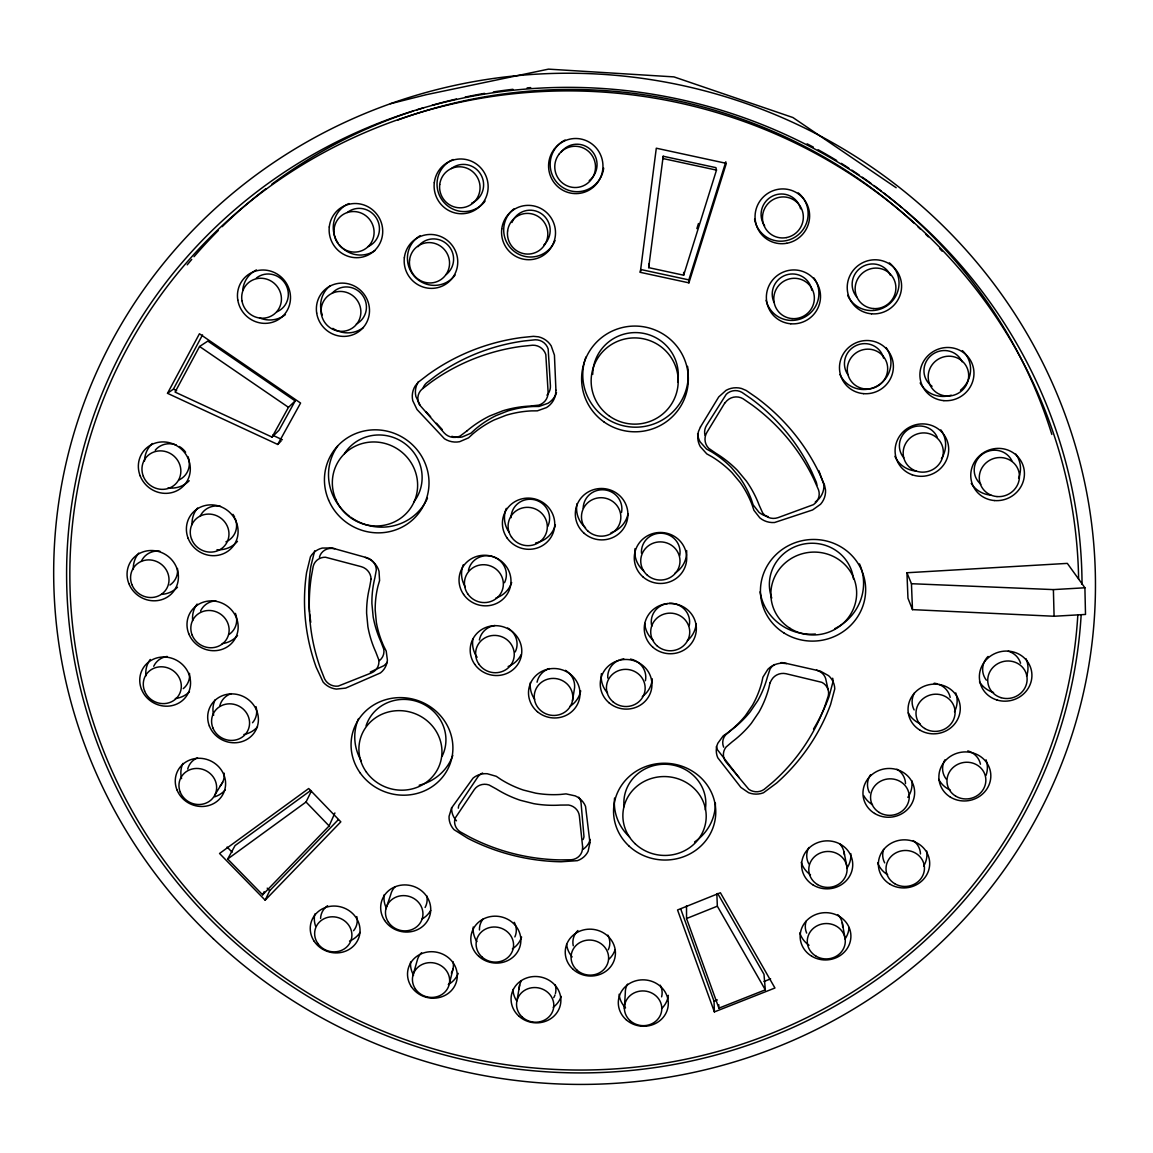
<?xml version="1.0" encoding="UTF-8"?>
<svg xmlns="http://www.w3.org/2000/svg" width="1153" height="1153" viewBox="0 0 1153 1153"><rect width="100%" height="100%" fill="white"/><g stroke="black" fill="none" stroke-linecap="round" stroke-linejoin="round"><path stroke-width="1.5" d="M624.364 1008.486L625.315 992.733A18.434 17.108 5.4 0 1 627.549 984.143M640.304 272.339L656.302 148.204L726.332 163.366L688.918 282.845L640.304 272.339L640.809 269.514L688.845 279.891L688.918 282.845M648.678 267.64L663.191 156.246L715.898 167.646L716.489 170.111L683.657 275.207L648.678 267.64L649.283 263.518M663.191 156.246L662.831 158.509L716.489 170.111M572.479 700.721A19.313 18.491 11 0 0 547.214 679.333A19.313 18.491 11 0 0 540.916 710.738A19.313 18.491 11 0 0 572.479 700.721L574.309 689.58A18.996 18.203 11 0 0 565.402 670.34M517.005 1000.573L519.672 984.979M449.223 984.403L452.985 969.053M412.846 975.726L417.199 960.507A18.39 17.079 13.6 0 1 421.566 952.767M696.873 228.611L698.459 223.523M688.845 279.891L725.828 161.78M590.091 839.413L589.183 842.266A19.068 17.987 8.8 0 1 582.957 849.372M385.895 908.895L390.708 894.67A18.52 17.295 15.5 0 1 395.075 886.816M314.668 550.803L310.82 566.44A203.058 196.096 16.1 0 0 309.566 612.157M310.748 790.454L235.068 845.567L227.674 859.014L262.639 894.829L329.124 825.937L334.903 812.951M265.161 900.176L340.827 821.844L308.701 788.522L219.546 853.479L265.161 900.176L269.701 890.707L338.348 819.624M262.639 894.829L264.152 891.716M227.674 859.014L306.035 802.012L311.425 790.972M167.502 393.317L199.44 333.765L300.587 403.06L277.729 444.453L167.502 393.317L173.397 389.152L202.524 334.918M199.57 346.491L175.069 392.092L272.065 437.102L279.04 430.199L295.182 400.913L207.828 341.072L199.57 346.491L288.466 407.326L295.182 400.913M272.065 437.102L288.466 407.326M215.049 794.662L222.688 782.181M277.729 444.453L281.202 440.907M815.257 502.059L818.99 498.817A19.961 19.428 -14.5 0 0 823.891 484.649L818.846 470.583M370.286 672.055L383.819 665.742A19.615 18.722 23.2 0 0 387.249 662.226M717.67 893.46L763.992 974.299L765.318 989.836L718.895 1008.154L686.554 918.537L717.339 906.186L716.849 893.69M714.384 1011.902L677.546 909.976L720.394 892.753L774.946 988.006L714.384 1011.902L714.038 1001.251L717.368 999.939M763.963 981.52L770.622 978.883M390.42 103.727L426.279 94.69L548.497 69.137L673.957 76.891L792.918 117.534L896.169 187.737M906.935 572.753L1067.332 563.385L1084.901 587.785L1085.506 614.448L1054.087 616.25L912.484 609.634L907.959 598.191L906.935 572.753L911.446 583.706L912.484 609.634M911.446 583.706L1053.395 589.601L1084.901 587.785M334.774 548.669L331.459 548.381A12.697 12.164 29.1 0 0 319.424 557.23M786.605 663.595L781.849 663.162A19.976 19.111 -4.5 0 0 767.898 669.273L762.926 677.186L761.715 682.605A103.453 99.533 3.5 0 1 752.534 705.175L745.53 715.509A103.496 99.605 3.3 0 1 727.846 732.645L723.205 735.873L717.786 743.325A19.788 18.837 -0.4 0 0 717.757 757.737L740.903 787.441L748.585 792.688A19.543 18.534 -1.2 0 0 763.517 792.745L776.69 783.017A205.248 197.884 5.3 0 0 830.578 704.541L834.772 688.874A19.774 18.88 -6.2 0 0 828.632 675.701L820.345 671.104L784.285 662.946A12.87 12.323 -4.6 0 0 780.941 662.644M365.256 557.389L369.652 559.263A20.019 19.212 27 0 1 379.02 571.268L379.582 580.593L378.011 585.94A103.539 99.749 18.2 0 0 375.201 610.168L376.382 622.591A103.583 99.821 18.3 0 0 383.69 646.055L386.212 651.099L387.394 660.222A19.832 18.909 23.1 0 1 380.447 672.92L345.655 688.11L336.316 689.09A19.587 18.621 24 0 1 323.114 682.072L316.196 667.241A205.378 198.201 16.1 0 1 306.583 572.537L310.46 556.755A19.817 18.996 29 0 1 322.263 548.064L331.833 547.949L366.726 557.692A12.899 12.38 27.1 0 1 376.31 569.986L374.855 577.927A109.204 105.269 18.2 0 0 371.9 603.509L373.168 616.869A109.247 105.355 18.4 0 0 380.879 641.616L383.776 649.197A12.784 12.193 23.1 0 1 379.452 660.597M816.54 670.124L819.567 671.435A12.654 12.107 -6.3 0 1 825.663 678.584L828.085 689.609M173.397 389.152L176.654 390.665M272.598 435.2L282.355 439.725M227.112 847.066L232.128 852.197M267.208 888.141L269.701 890.707M306.035 802.012L329.124 825.937M425.918 411.592L430.617 416.766M436.483 423.209L442.334 429.665M739.174 777.684L717.368 749.637A19.572 18.635 -0.5 0 1 716.359 746.539M420.067 405.15L415.873 396.445A19.99 19.529 36.3 0 1 418.438 381.643M717.339 906.186L765.318 989.836M680.645 908.737L714.038 1001.251M843.996 851.851L846.677 865.572M842.252 922.688L844.89 937.475M718.766 1004.652L718.895 1008.154M1053.395 589.601L1054.087 616.25M686.511 905.696L686.554 918.537M683.657 272.367L683.657 275.207M285.425 314.625A26.793 25.813 49.6 0 1 259.612 317.94M242.721 290.138A26.793 25.813 49.6 0 1 256.427 269.917M332.107 293.266A19.875 19.298 48.2 0 1 362.085 294.664A19.875 19.298 48.2 0 1 356.32 324.007M256.398 278.017A19.947 19.226 49.6 0 1 285.396 283.869A19.947 19.226 49.6 0 1 276.864 311.814M363.354 327.524A26.692 25.914 48.2 0 1 332.857 328.374M322.249 314.956A26.692 25.914 48.2 0 1 330.334 285.584M1081.154 615.025A508.314 492.158 11.2 0 1 304.032 994.03A508.314 492.158 11.2 0 1 327.971 146.345A508.314 492.158 11.2 0 1 1082.033 584.34M1077.824 614.967A505.014 488.958 11.2 0 1 307.433 992.719A505.014 488.958 11.2 0 1 326.14 151.274A505.014 488.958 11.2 0 1 1078.617 579.123M187.218 264.83A496.943 481.781 11.2 0 1 191.744 259.411M194.035 256.701A496.943 481.781 11.2 0 1 218.349 230.456M222.198 226.651A496.943 481.781 11.2 0 1 265.896 188.688M271.647 184.336A496.943 481.781 11.2 0 1 413.523 110.962M416.882 109.881A496.943 481.781 11.2 0 1 423.655 107.777M432.173 105.269A496.943 481.781 11.2 0 1 456.415 99.028M465.163 97.097A496.943 481.781 11.2 0 1 484.563 93.364M493.426 91.923A496.943 481.781 11.2 0 1 512.941 89.3M527.137 87.887A496.943 481.781 11.2 0 1 530.683 87.599M807.1 143.822A496.943 481.781 11.2 0 1 813.398 147.166M818.097 149.731A496.943 481.781 11.2 0 1 836.689 160.512M841.272 163.337A496.943 481.781 11.2 0 1 848.853 168.165M851.851 170.125A496.943 481.781 11.2 0 1 859.302 175.126M862.257 177.173A496.943 481.781 11.2 0 1 871.019 183.399M873.916 185.518A496.943 481.781 11.2 0 1 881.051 190.894M883.875 193.07A496.943 481.781 11.2 0 1 901.761 207.641M904.442 209.947A496.943 481.781 11.2 0 1 1051.839 434.45M397.958 119.984A493.715 478.654 11.2 0 1 914.041 223.12M917.975 226.795A493.715 478.654 11.2 0 1 920.584 229.274M925.744 234.29A493.715 478.654 11.2 0 1 928.309 236.826M939.594 248.5A493.715 478.654 11.2 0 1 942.059 251.152M686.64 550.5A25.928 25.222 2.7 0 1 675.081 573.041M643.648 570.894A25.928 25.222 2.7 0 1 635.044 548.626M641.472 553.181A19.313 18.794 2.7 0 1 662.053 533.262A19.313 18.794 2.7 0 1 679.679 555.789M347.327 212.469A20.12 19.543 56.3 0 1 376.57 218.378A20.12 19.543 56.3 0 1 367.692 246.756M374.941 250.59A27.009 26.245 56.3 0 1 339.141 244.566M338.103 243.139A27.009 26.245 56.3 0 1 348.984 203.533M235.327 518.749A19.342 18.405 35.2 0 1 225.945 541.838M200.132 516.342A19.342 18.405 35.2 0 1 220.482 506.311M232.949 514.339A19.342 18.405 35.2 0 1 234.664 517.221M177.476 587.252A25.842 24.415 34.6 0 1 161.564 594.371M133.33 569.481A25.842 24.415 34.6 0 1 138.778 553.08M237.46 541.333A25.971 24.717 35.2 0 1 216.98 549.722M192.032 524.601A25.971 24.717 35.2 0 1 197.61 508.026M177.476 568.472A19.255 18.174 34.6 0 1 169.923 585.032M141.329 561.324A19.255 18.174 34.6 0 1 159.835 551.148M932.056 386.269A20.077 19.428 -31.5 0 1 931.437 355.182A20.077 19.428 -31.5 0 1 962.092 361.783M962.409 350.627A26.966 26.087 -31.5 0 1 960.492 390.218M951.254 395.191A26.966 26.087 -31.5 0 1 920.152 382.94M903.75 457.77A19.846 19.183 -24.5 0 1 908.881 429.046A19.846 19.183 -24.5 0 1 937.187 437.088M940.848 429.882A26.649 25.77 -24.5 0 1 941.439 458.678M916.246 471.087A26.649 25.77 -24.5 0 1 894.901 456.357M980.843 484.217A19.889 19.082 -25.4 0 1 982.399 454.196A19.889 19.082 -25.4 0 1 1012.103 461.258M889.367 262.87A27.139 26.49 -39.4 0 1 888.415 304.738A27.139 26.49 -39.4 0 1 847.642 295.355M813.903 277.902A26.923 26.49 -37.9 0 1 803.252 317.853A26.923 26.49 -37.9 0 1 766.125 300.356M764.641 225.887A20.293 19.947 -52.2 0 1 772.827 195.952A20.293 19.947 -52.2 0 1 800.614 208.823M774.023 302.36A20.048 19.731 -37.9 0 1 786.332 274.918A20.048 19.731 -37.9 0 1 811.813 290.268M1015.822 454.08A26.721 25.625 -25.4 0 1 1018.589 478.207M990.874 495.127A26.721 25.625 -25.4 0 1 971.23 483.381M856.621 296.797A20.206 19.731 -39.4 0 1 861.695 267.136A20.206 19.731 -39.4 0 1 890.447 275.336M886.066 347.557A26.822 26.159 -29.9 0 1 877.505 385.779A26.822 26.159 -29.9 0 1 839.989 374.509M798.236 192.882A27.24 26.793 -52.2 0 1 794.734 237.302A27.24 26.793 -52.2 0 1 754.595 219.128M847.859 374.595A19.976 19.486 -29.9 0 1 856.189 345.511A19.976 19.486 -29.9 0 1 883.558 358.107M651.805 626.209A19.183 18.52 2.5 0 1 667.558 603.552M669.23 603.379A19.183 18.52 2.5 0 1 689.235 625.632M696.138 623.687A25.755 24.876 2.5 0 1 687.332 640.679M653.434 640.477A25.755 24.876 2.5 0 1 644.743 623.384M652.267 678.8A25.568 24.559 6.1 0 1 642.307 696.599M607.588 693.054A25.568 24.559 6.1 0 1 601.405 673.64M607.761 678.094A19.039 18.289 6.1 0 1 619.046 660.193M620.588 659.631A19.039 18.289 6.1 0 1 623.816 658.882M630.432 659.069A19.039 18.289 6.1 0 1 645.421 680.717M580.708 690.849A25.51 24.444 11 0 1 569.986 706.313M534.675 699.323A25.51 24.444 11 0 1 530.409 682.504M537.053 682.201A18.996 18.203 11 0 1 549.419 668.553M235.428 613.396A19.111 18.088 30.7 0 1 228.957 634.51M200.579 610.975A19.111 18.088 30.7 0 1 215.798 600.843M237.532 635.548A25.669 24.285 30.7 0 1 222.183 643.605M192.681 620.674A25.669 24.285 30.7 0 1 197.091 604.057M188.025 456.689A19.515 18.549 39.6 0 1 178.715 480.066M155.223 450.189A19.515 18.549 39.6 0 1 176.308 445.058M179.364 446.528A19.515 18.549 39.6 0 1 185.619 452.235M189.193 480.743A26.202 24.905 39.6 0 1 168.064 487.878M144.529 460.998A26.202 24.905 39.6 0 1 152.34 443.53M187.708 769.051A18.765 17.54 25.7 0 1 197.509 757.809M224.158 773.173A18.765 17.54 25.7 0 1 220.165 786M225.123 790.05A25.193 23.536 25.7 0 1 214.732 796.795M181.569 778.606A25.193 23.536 25.7 0 1 182.923 763.416M628.039 513.791A26 25.409 9.5 0 1 610.96 532.787M585.522 527.743A26 25.409 9.5 0 1 577.033 503.688M583.187 508.257A19.37 18.924 9.5 0 1 604.576 489.881A19.37 18.924 9.5 0 1 621.525 512.494M189.496 673.366A18.996 17.843 30 0 1 183.269 688.629M153.724 666.29A18.996 17.843 30 0 1 167.171 656.446M189.452 691.742A25.51 23.954 30 0 1 175.328 698.531M145.941 675.845A25.51 23.954 30 0 1 150.236 659.444M257.508 726.851A25.38 23.896 26.6 0 1 243.888 734.49M213.651 715.307A25.38 23.896 26.6 0 1 215.063 699.885M219.877 705.593A18.909 17.799 26.6 0 1 231.292 693.63M255.98 706.616A18.909 17.799 26.6 0 1 252.536 722.744M455.118 275.063A26.836 26.288 54.4 0 1 414.273 276.23A26.836 26.288 54.4 0 1 420.24 235.63M418.02 246.656A19.99 19.587 54.4 0 1 447.595 244.753A19.99 19.587 54.4 0 1 446.125 274.558M451.385 168.569A20.221 19.817 66 0 1 480.815 174.507A20.221 19.817 66 0 1 471.563 203.202M485.096 201.083A27.153 26.62 66 0 1 442.752 200.953A27.153 26.62 66 0 1 453.143 159.518M555.011 240.573A26.908 26.591 65 0 1 514.252 251.426A26.908 26.591 65 0 1 513.935 208.852M511.932 222.529A20.048 19.803 65 0 1 541.607 213.838A20.048 19.803 65 0 1 543.812 244.998M561.107 152.153A20.278 20.005 83.3 0 1 591.158 150.164A20.278 20.005 83.3 0 1 589.226 180.617M603.682 168.122A27.24 26.865 83.3 0 1 561.41 186.57A27.24 26.865 83.3 0 1 565.071 140.032M521.098 654.745A25.597 24.602 15.8 0 1 508.142 666.506M477.097 657.253A25.597 24.602 15.8 0 1 472.975 638.733M479.374 640.001A19.053 18.318 15.8 0 1 494.911 625.488M507.709 628.025A19.053 18.318 15.8 0 1 515.218 651.935M468.406 570.663A19.197 18.563 18.9 0 1 493.109 556.74A19.197 18.563 18.9 0 1 504.51 582.712M511.673 582.553A25.784 24.934 18.9 0 1 495.848 598.076M465.221 586.776A25.784 24.934 18.9 0 1 463.333 564.696M511.053 517.683A19.327 18.823 17.4 0 1 534.704 499.811A19.327 18.823 17.4 0 1 547.704 526.561M555.4 524.802A25.942 25.28 17.4 0 1 535.641 542.977M509.006 532.138A25.942 25.28 17.4 0 1 506.297 508.358M344.459 453.662A42.301 40.946 31.8 0 1 403.795 442.824A42.301 40.946 31.8 0 1 413.696 502.103M427.475 498.197A52.159 50.487 31.8 0 1 350.743 517.207M349.373 516.198A52.159 50.487 31.8 0 1 337.656 446.052M592.714 374.422A42.791 42.402 4.6 0 1 639.396 332.77A42.791 42.402 4.6 0 1 677.676 382.234M660.251 985.181A18.434 17.108 5.4 0 1 661.62 996.841M668.322 995.356A24.761 22.974 5.4 0 1 661.591 1008.644M625.546 1007.866A24.761 22.974 5.4 0 1 619.103 994.275M607.876 935.141A18.506 17.266 7.5 0 1 608.294 949.769M573.257 945.806A18.506 17.266 7.5 0 1 577.884 930.514M615.053 949.841A24.847 23.19 7.5 0 1 609.361 958.835M572.133 956.918A24.847 23.19 7.5 0 1 566.642 944.379M1026.055 658.767A26.087 24.689 -15.8 0 1 1026.559 676.234M993.583 692.506A26.087 24.689 -15.8 0 1 979.473 681.812M986.363 680.169A19.428 18.39 -15.8 0 1 988.02 656.446M1008.255 651.2A19.428 18.39 -15.8 0 1 1020.592 663.249M914.127 709.917A19.27 18.275 -11.7 0 1 914.415 693.011M934.161 683.21A19.27 18.275 -11.7 0 1 937.432 683.888M939.003 684.435A19.27 18.275 -11.7 0 1 950.187 697.378M955.765 692.91A25.885 24.544 -11.7 0 1 954.511 711.718M920.022 723.68A25.885 24.544 -11.7 0 1 908.247 712.828M426.711 895.751A18.52 17.295 15.5 0 1 425.097 907.483M458.217 973.377A24.703 22.93 13.6 0 1 448.301 984.576M413.567 975.164A24.703 22.93 13.6 0 1 410.583 962.006M430.703 910.409A24.876 23.219 15.5 0 1 422.07 919.013M386.356 908.146A24.876 23.219 15.5 0 1 384.237 894.685M452.999 961.631A18.39 17.079 13.6 0 1 451.342 973.204M356.796 916.577A18.462 17.151 17.8 0 1 353.567 930.716M320.577 918.465A18.462 17.151 17.8 0 1 327.582 905.71M554.997 994.938A18.39 17.064 9.5 0 1 553.743 997.648M519.225 989.404A18.39 17.064 9.5 0 1 521.343 980.828M555.126 984.662A18.39 17.064 9.5 0 1 555.429 993.511M561.136 996.408A24.689 22.901 9.5 0 1 553.181 1007.29M516.674 1000.89A24.689 22.901 9.5 0 1 512.941 989.461M360.096 932.431A24.789 23.031 17.8 0 1 349.532 941.064M315.533 926.018A24.789 23.031 17.8 0 1 314.812 914.012M514.296 922.314A18.491 17.252 11.5 0 1 514.858 936.942M479.446 929.981A18.491 17.252 11.5 0 1 483.294 918.811M521.603 937.014A24.818 23.161 11.5 0 1 512.364 948.948M476.953 941.612A24.818 23.161 11.5 0 1 473.22 927.012M687.548 366.351A52.75 52.274 4.6 0 1 630.734 426.97A52.75 52.274 4.6 0 1 585.926 357.026M859.518 563.903A52.058 50.228 -9.6 0 1 834.844 628.63M815.373 634.035A52.058 50.228 -9.6 0 1 760.101 591.806M771.775 598.076A42.229 40.744 -9.6 0 1 802.041 544.403A42.229 40.744 -9.6 0 1 853.465 578.892M624.076 806.725A41.004 38.842 4 0 1 666.203 764.266A41.004 38.842 4 0 1 705.261 809.867M715.393 803.079A50.545 47.878 4 0 1 694.582 841.949M629.624 837.064A50.545 47.878 4 0 1 614.563 798.035M768.287 516.616A20.12 19.601 -10.9 0 1 758.948 512.278L753.125 504.827L751.338 499.436A103.482 100.859 3.2 0 0 739.621 477.385L731.391 467.527A103.467 100.801 2.9 0 0 711.574 451.832L706.501 449.007L700.13 441.873A20.206 19.86 -9.5 0 1 697.623 433.643M705.002 435.344A13.159 12.942 -9.5 0 1 706.472 425.543L726.275 394.268A12.986 12.784 -15 0 1 741.984 392.38L751.165 398.722A197.667 192.292 5.7 0 1 811.842 471.981L816.209 481.983A12.928 12.582 -14.5 0 1 816.872 485.211M723.666 747.173A12.755 12.15 -0.5 0 1 725.367 735.138L731.564 729.863A109.146 105.125 3.3 0 0 750.199 711.79L757.737 700.678A109.103 105.038 3.4 0 0 767.451 676.854L769.988 669.201A12.87 12.323 -4.6 0 1 774.557 664.532M832.682 678.223A19.543 18.693 -6.3 0 1 833.071 681.466L828.921 696.974A202.942 195.794 5.3 0 1 813.528 729.042M458.332 808.181A12.352 11.66 14.1 0 1 458.923 805.183L477.774 777.021A12.611 11.934 13.6 0 1 482.631 773.014M456.473 820.806A19.082 18.016 14.1 0 1 451.645 807.648M583.058 839.571A12.352 11.645 8.8 0 0 583.98 836.674L581.069 803.05A12.597 11.934 9.2 0 0 578.763 797.227M452.783 755.46A50.617 48.008 18.8 0 1 419.188 785.236M361.379 761.052A50.617 48.008 18.8 0 1 358.569 718.578M366.063 725.799A41.061 38.943 18.8 0 1 419.822 702.494A41.061 38.943 18.8 0 1 442.075 756.31M310.762 622.274A203.058 196.096 16.1 0 1 309.725 613.857M546.969 395.176A13.159 12.971 27.4 0 0 550.428 385.866L548.165 348.955A12.986 12.827 33.4 0 0 535.266 339.789L524.125 340.957A197.725 192.493 14.4 0 0 435.2 376.282L426.495 382.983A12.942 12.654 36.3 0 0 422.935 388.489M556.51 392.524A20.206 19.918 27.4 0 1 548.093 403.233L539.027 406.461L533.205 406.505A103.496 100.974 16.9 0 0 508.156 410.828L496.165 415.556A103.525 101.017 16.6 0 0 475.151 429.334L470.972 433.197L462.223 436.973A20.134 19.687 32 0 1 451.89 436.324M806.653 933.08A18.693 17.425 -2.3 0 1 806.163 921.175M837.842 914.66A18.693 17.425 -2.3 0 1 842.627 927.214M986.031 759.798A25.726 24.213 -11 0 1 986.017 775.407M950.389 790.136A25.726 24.213 -11 0 1 938.715 779.399M946.31 779.183A19.169 18.03 -11 0 1 944.912 759.841M967.828 750.877A19.169 18.03 -11 0 1 980.468 764.208M911.807 780.696A25.582 24.127 -7.4 0 1 907.843 797.357M872.518 804.765A25.582 24.127 -7.4 0 1 863.712 795.599M849.04 927.488A25.107 23.406 -2.3 0 1 845.019 939.032M809.017 945.258A25.107 23.406 -2.3 0 1 799.836 932.936M869.521 792.745A19.053 17.972 -7.4 0 1 870.558 774.787M896.933 769.21A19.053 17.972 -7.4 0 1 905.523 783.608M884.697 862.905A18.924 17.713 -6.5 0 1 883.63 849.401M913.32 840.623A18.924 17.713 -6.5 0 1 920.469 853.955M926.738 851.087A25.395 23.781 -6.5 0 1 923.625 866.162M887.651 874.752A25.395 23.781 -6.5 0 1 877.635 862.862M808.801 863.856A18.837 17.699 -3.3 0 1 808.902 847.513M839.557 843.708A18.837 17.699 -3.3 0 1 844.4 854.921M850.784 853.609A25.294 23.752 -3.3 0 1 846.778 868.44M810.501 874.81A25.294 23.752 -3.3 0 1 801.249 862.329M371.079 579.181L369.609 587.252A111.063 106.955 18.1 0 0 366.611 613.237L367.908 626.814A111.106 107.027 18.3 0 0 375.763 651.964L378.717 659.66A12.986 12.38 23 0 1 371.497 672.891L338.261 686.093A12.755 12.121 24 0 1 324.569 678.814L320.606 668.798A199.57 192.537 16 0 1 311.31 576.774L313.227 566.209A12.914 12.366 28.9 0 1 325.449 557.23L361.321 566.685A13.115 12.582 26.9 0 1 371.079 579.181M555.933 390.262L555.487 395.061A20.437 20.134 27 0 1 546.508 407.571L537.341 410.843L531.461 410.886A104.692 102.069 16.8 0 0 506.124 415.253L493.988 420.023A104.721 102.127 16.5 0 0 472.744 433.96L468.507 437.881L459.672 441.685A20.379 19.918 31.7 0 1 444.438 438.731L417.011 409.502L412.76 400.696A20.221 19.745 36 0 1 415.354 385.736L418.568 381.96L428.109 374.624A206.949 201.357 14.4 0 1 521.228 337.598L533.435 336.33L538.494 336.82A20.293 20.048 32.9 0 1 551.177 345.842L554.434 355.124L555.933 390.262M582.64 846.979L582.337 850.078A12.553 11.833 8.8 0 1 571.239 859.778L560.401 859.907A198.475 190.576 10.9 0 1 469.718 837.092L460.249 831.861A12.553 11.847 14.1 0 1 455.19 818.082L474.344 789.502A12.813 12.121 13.6 0 1 489.045 784.977L496.323 788.969A110.184 105.442 10.9 0 0 520.349 800.283L533.781 803.67A110.184 105.442 11.2 0 0 560.344 805.082L568.66 805.025A12.813 12.107 9.2 0 1 579.368 815.949L582.64 846.979M589.947 842.641L588.131 851.303A19.27 18.174 8.8 0 1 577.422 860.657L561.064 861.767A204.254 196.183 10.9 0 1 467.787 838.303L453.951 829.598A19.284 18.189 14.1 0 1 449.065 816.31L451.659 807.835L473.105 778.088A19.558 18.52 13.6 0 1 487.229 773.721L496.28 776.315L500.95 779.471A102.732 98.351 10.9 0 0 523.361 790.05L535.655 793.149A102.732 98.351 11.2 0 0 560.444 794.46L566.065 793.884L575.261 795.901A19.558 18.491 9.2 0 1 585.537 806.394L589.947 842.641M769.959 682.951L768.878 687.837A110.962 106.71 3.5 0 1 759.005 712.035L751.338 723.32A111.005 106.797 3.4 0 1 732.371 741.667L726.087 747.029A12.971 12.337 -0.4 0 0 726.03 762.032L748.773 789.257A12.726 12.063 -1.1 0 0 764.237 789.315L772.524 782.411A199.455 192.234 5.4 0 0 824.856 706.14L828.258 695.98A12.87 12.294 -6.2 0 0 821.887 682.345L786 673.712A13.087 12.524 -4.4 0 0 771.472 680.068L769.959 682.951M700.447 426.999L698.516 431.409A20.437 20.077 -9.1 0 0 700.318 446.658L706.775 453.878L711.905 456.732A104.649 101.911 3 0 1 731.953 472.615L740.269 482.574A104.678 101.968 3.3 0 1 752.116 504.87L753.932 510.318L759.827 517.856A20.35 19.817 -10.7 0 0 774.557 522.511L812.62 509.943L820.561 504.25A20.192 19.644 -14.2 0 0 825.519 489.924L824.525 485.096L819.74 474.142A206.891 201.141 5.8 0 0 756.253 397.41L746.178 390.463L741.509 388.489A20.293 19.961 -14.5 0 0 726.073 390.334L718.737 396.92L700.447 426.999M724.675 403.19L706.875 432.433A13.389 13.159 -9 0 0 708.749 448.33L715.826 453.23A112.259 109.276 3.1 0 1 737.343 470.28L746.438 481.176A112.273 109.333 3.3 0 1 759.135 505.115L762.609 512.826A13.332 12.986 -10.6 0 0 777.972 517.668L813.398 504.668A13.144 12.784 -14.1 0 0 818.515 489.823L814.061 479.662A201.054 195.405 5.8 0 0 752.361 405.164L743.022 398.722A13.216 13 -14.3 0 0 727.024 400.624L724.675 403.19M466.907 430.934L460.119 436.05A13.346 13.043 31.6 0 1 444.222 432.966L419.332 404.602A13.173 12.856 35.8 0 1 422.027 389.109L430.891 382.306A201.112 195.621 14.4 0 1 521.343 346.39L532.672 345.208A13.216 13.043 32.6 0 1 545.801 354.533L548.107 392.078A13.389 13.187 26.9 0 1 538.754 405.135L530.149 406.058A112.302 109.449 16.8 0 0 502.967 410.756L489.694 415.974A112.317 109.506 16.5 0 0 466.907 430.934M213.406 938.816A521.502 504.956 11.2 0 0 1080.217 706.285A521.502 504.956 11.2 0 0 430.112 91.375A521.502 504.956 11.2 0 0 213.406 938.816M241.957 300.746A20.307 19.543 49.2 0 0 274.169 314.149A20.307 19.543 49.2 0 0 268.577 279.819A20.307 19.543 49.2 0 0 241.957 300.746M237.792 300.011A27.096 26.101 49.3 0 0 280.784 317.94A27.096 26.101 49.3 0 0 273.347 272.094A27.096 26.101 49.3 0 0 237.792 300.011M321.327 313.875A20.221 19.63 47.8 0 0 353.481 327.279A20.221 19.63 47.8 0 0 348.163 292.992A20.221 19.63 47.8 0 0 321.327 313.875M316.686 313.068A27.009 26.216 47.9 0 0 359.606 330.997A27.009 26.216 47.9 0 0 352.53 285.195A27.009 26.216 47.9 0 0 316.686 313.068M647.352 575.232A19.644 19.097 2.8 0 0 679.607 564.811A19.644 19.097 2.8 0 0 654.126 542.847A19.644 19.097 2.8 0 0 647.352 575.232M334.067 229.087A20.466 19.889 55.8 0 0 362.143 250.576A20.466 19.889 55.8 0 0 365.861 215.755A20.466 19.889 55.8 0 0 334.067 229.087M329.282 226.968A27.326 26.548 55.9 0 0 366.74 255.678A27.326 26.548 55.9 0 0 371.742 209.183A27.326 26.548 55.9 0 0 329.282 226.968M191.557 539.114A19.673 18.707 35 0 0 224.691 545.729A19.673 18.707 35 0 0 212.599 514.454A19.673 18.707 35 0 0 191.557 539.114M188.126 538.292A26.274 24.977 35 0 0 232.373 547.156A26.274 24.977 35 0 0 216.26 505.389A26.274 24.977 35 0 0 188.126 538.292M128.833 583.562A26.144 24.66 34.5 0 0 172.82 592.383A26.144 24.66 34.5 0 0 156.563 551.033A26.144 24.66 34.5 0 0 128.833 583.562M131.903 584.643A19.572 18.462 34.4 0 0 164.836 591.215A19.572 18.462 34.4 0 0 152.643 560.272A19.572 18.462 34.4 0 0 131.903 584.643M946.137 395.998A20.437 19.76 -31 0 0 967.007 367.634A20.437 19.76 -31 0 0 932.157 364.737A20.437 19.76 -31 0 0 946.137 395.998M943.86 400.639A27.283 26.389 -31.2 0 0 971.734 362.777A27.283 26.389 -31.2 0 0 925.196 358.9A27.283 26.389 -31.2 0 0 943.86 400.639M915.914 470.986A20.192 19.515 -24.1 0 0 943.082 449.094A20.192 19.515 -24.1 0 0 910.697 437.52A20.192 19.515 -24.1 0 0 915.914 470.986M912.109 474.748A26.951 26.058 -24.2 0 0 948.386 445.519A26.951 26.058 -24.2 0 0 905.148 430.055A26.951 26.058 -24.2 0 0 912.109 474.748M996.999 496.568A20.25 19.399 -25.1 0 0 1017.84 468.795A20.25 19.399 -25.1 0 0 983.278 465.884A20.25 19.399 -25.1 0 0 996.999 496.568M792.082 318.603A20.408 20.077 -37.1 0 0 812.548 289.85A20.408 20.077 -37.1 0 0 777.583 286.982A20.408 20.077 -37.1 0 0 792.082 318.603M871.509 313.803A27.456 26.793 -39.1 0 0 899.268 275.279A27.456 26.793 -39.1 0 0 852.442 271.416A27.456 26.793 -39.1 0 0 871.509 313.803M790.785 323.777A27.24 26.793 -37.4 0 0 818.111 285.396A27.24 26.793 -37.4 0 0 771.443 281.534A27.24 26.793 -37.4 0 0 790.785 323.777M786.274 237.619A20.653 20.307 -51.6 0 0 798.683 204.139A20.653 20.307 -51.6 0 0 763.762 210.567A20.653 20.307 -51.6 0 0 786.274 237.619M994.405 500.546A27.023 25.914 -25.2 0 0 1022.25 463.448A27.023 25.914 -25.2 0 0 976.101 459.557A27.023 25.914 -25.2 0 0 994.405 500.546M873.354 308.557A20.567 20.062 -38.9 0 0 894.137 279.689A20.567 20.062 -38.9 0 0 859.043 276.821A20.567 20.062 -38.9 0 0 873.354 308.557M865.341 388.965A20.322 19.817 -29.4 0 0 885.936 360.601A20.322 19.817 -29.4 0 0 851.13 357.718A20.322 19.817 -29.4 0 0 865.341 388.965M786.807 243.269A27.571 27.11 -51.8 0 0 803.41 198.575A27.571 27.11 -51.8 0 0 756.786 207.122A27.571 27.11 -51.8 0 0 786.807 243.269M863.583 393.649A27.139 26.461 -29.6 0 0 891.082 355.801A27.139 26.461 -29.6 0 0 844.63 351.924A27.139 26.461 -29.6 0 0 863.583 393.649M643.115 577.019A26.231 25.496 2.8 0 0 686.194 563.14A26.231 25.496 2.8 0 0 652.18 533.767A26.231 25.496 2.8 0 0 643.115 577.019M657.282 646.011A19.515 18.823 2.6 0 0 689.335 635.793A19.515 18.823 2.6 0 0 664.042 614.088A19.515 18.823 2.6 0 0 657.282 646.011M653.016 647.352A26.043 25.135 2.6 0 0 695.821 633.718A26.043 25.135 2.6 0 0 662.067 604.72A26.043 25.135 2.6 0 0 653.016 647.352M613.021 701.802A19.37 18.578 6.2 0 0 644.786 691.742A19.37 18.578 6.2 0 0 619.579 670.282A19.37 18.578 6.2 0 0 613.021 701.802M609.043 702.797A25.87 24.818 6.2 0 0 651.459 689.379A25.87 24.818 6.2 0 0 617.835 660.698A25.87 24.818 6.2 0 0 609.043 702.797M537.384 711.675A25.798 24.703 11 0 0 579.541 698.314A25.798 24.703 11 0 0 545.83 669.734A25.798 24.703 11 0 0 537.384 711.675M192.104 634.972A19.442 18.376 30.6 0 0 224.907 641.529A19.442 18.376 30.6 0 0 212.93 610.859A19.442 18.376 30.6 0 0 192.104 634.972M188.703 633.617A25.957 24.544 30.6 0 0 232.502 642.38A25.957 24.544 30.6 0 0 216.548 601.405A25.957 24.544 30.6 0 0 188.703 633.617M143.303 476.232A19.86 18.837 39.3 0 0 176.625 482.876A19.86 18.837 39.3 0 0 164.317 451.255A19.86 18.837 39.3 0 0 143.303 476.232M140.133 475.771A26.505 25.164 39.4 0 0 184.624 484.692A26.505 25.164 39.4 0 0 168.223 442.435A26.505 25.164 39.4 0 0 140.133 475.771M180.228 792.097A19.082 17.799 25.6 0 0 212.483 798.539A19.082 17.799 25.6 0 0 200.68 768.835A19.082 17.799 25.6 0 0 180.228 792.097M141.488 689.292A25.798 24.199 29.9 0 0 184.999 697.997A25.798 24.199 29.9 0 0 168.958 657.513A25.798 24.199 29.9 0 0 141.488 689.292M584.312 533.407A26.303 25.683 9.5 0 0 627.405 519.369A26.303 25.683 9.5 0 0 593.132 489.794A26.303 25.683 9.5 0 0 584.312 533.407M176.957 789.863A25.481 23.781 25.6 0 0 220.036 798.496A25.481 23.781 25.6 0 0 204.283 758.789A25.481 23.781 25.6 0 0 176.957 789.863M144.586 690.964A19.313 18.117 29.9 0 0 177.173 697.464A19.313 18.117 29.9 0 0 165.138 667.169A19.313 18.117 29.9 0 0 144.586 690.964M588.203 531.331A19.702 19.226 9.5 0 0 620.473 520.81A19.702 19.226 9.5 0 0 594.789 498.687A19.702 19.226 9.5 0 0 588.203 531.331M209.356 725.958A25.669 24.141 26.5 0 0 252.752 734.648A25.669 24.141 26.5 0 0 237.014 694.409A25.669 24.141 26.5 0 0 209.356 725.958M212.844 727.846A19.226 18.073 26.5 0 0 245.344 734.331A19.226 18.073 26.5 0 0 233.54 704.209A19.226 18.073 26.5 0 0 212.844 727.846M409.56 260.059A20.336 19.918 53.7 0 0 437.463 281.462A20.336 19.918 53.7 0 0 441.455 246.814A20.336 19.918 53.7 0 0 409.56 260.059M404.343 257.782A27.153 26.591 53.9 0 0 441.585 286.376A27.153 26.591 53.9 0 0 446.932 240.098A27.153 26.591 53.9 0 0 404.343 257.782M439.725 184.566A20.581 20.163 65.3 0 0 467.815 206.272A20.581 20.163 65.3 0 0 471.937 171.062A20.581 20.163 65.3 0 0 439.725 184.566M434.292 182.707A27.47 26.923 65.5 0 0 471.764 211.691A27.47 26.923 65.5 0 0 477.313 164.692A27.47 26.923 65.5 0 0 434.292 182.707M507.594 231.004A20.394 20.149 63.9 0 0 535.468 252.565A20.394 20.149 63.9 0 0 539.835 217.643A20.394 20.149 63.9 0 0 507.594 231.004M501.771 228.885A27.225 26.908 64.3 0 0 538.984 257.681A27.225 26.908 64.3 0 0 544.836 211.042A27.225 26.908 64.3 0 0 501.771 228.885M558.96 154.3A20.639 20.365 82.7 0 0 572.522 187.348A20.639 20.365 82.7 0 0 593.939 159.013A20.639 20.365 82.7 0 0 558.96 154.3M554.161 149.256A27.557 27.182 82.9 0 0 572.277 193.373A27.557 27.182 82.9 0 0 600.872 155.554A27.557 27.182 82.9 0 0 554.161 149.256M474.69 664.258A25.885 24.862 15.8 0 0 519.268 661.836A25.885 24.862 15.8 0 0 493.988 625.704A25.885 24.862 15.8 0 0 474.69 664.258M478.999 664.301A19.385 18.607 15.8 0 0 512.379 662.471A19.385 18.607 15.8 0 0 493.426 635.433A19.385 18.607 15.8 0 0 478.999 664.301M467.859 594.054A19.529 18.866 18.8 0 0 501.469 592.138A19.529 18.866 18.8 0 0 482.358 564.739A19.529 18.866 18.8 0 0 467.859 594.054M463.592 594.444A26.072 25.207 18.8 0 0 508.459 591.907A26.072 25.207 18.8 0 0 482.963 555.299A26.072 25.207 18.8 0 0 463.592 594.444M511.5 537.067A19.659 19.125 17.3 0 0 545.369 535.093A19.659 19.125 17.3 0 0 526.244 507.363A19.659 19.125 17.3 0 0 511.5 537.067M506.945 537.802A26.245 25.553 17.4 0 0 552.157 535.179A26.245 25.553 17.4 0 0 526.647 498.139A26.245 25.553 17.4 0 0 506.945 537.802M335.739 499.263A43.036 41.623 31.6 0 0 409.07 510.202A43.036 41.623 31.6 0 0 380.13 442.435A43.036 41.623 31.6 0 0 335.739 499.263M328.591 500.056A52.75 51.035 31.7 0 0 418.481 513.546A52.75 51.035 31.7 0 0 383.099 430.415A52.75 51.035 31.7 0 0 328.591 500.056M609.418 416.103A43.54 43.122 4.9 0 0 678.007 385.203A43.54 43.122 4.9 0 0 616.596 341.764A43.54 43.122 4.9 0 0 609.418 416.103M603.956 421.912A53.369 52.865 4.8 0 0 688.082 384.108A53.369 52.865 4.8 0 0 612.863 330.781A53.369 52.865 4.8 0 0 603.956 421.912M625.993 1019.583A25.02 23.204 5.4 0 0 667.587 1008.918A25.02 23.204 5.4 0 0 636.326 980.67A25.02 23.204 5.4 0 0 625.993 1019.583M576.918 970.105A18.808 17.526 7.5 0 0 608.107 961.991A18.808 17.526 7.5 0 0 584.485 940.689A18.808 17.526 7.5 0 0 576.918 970.105M630.129 1020.664A18.736 17.367 5.4 0 0 661.274 1012.665A18.736 17.367 5.4 0 0 637.854 991.551A18.736 17.367 5.4 0 0 630.129 1020.664M997.057 700.03A26.389 24.962 -15.6 0 0 1031.445 670.642A26.389 24.962 -15.6 0 0 988.409 657.671A26.389 24.962 -15.6 0 0 997.057 700.03M1001.006 697.666A19.76 18.679 -15.6 0 0 1026.761 675.644A19.76 18.679 -15.6 0 0 994.52 665.944A19.76 18.679 -15.6 0 0 1001.006 697.666M573.07 969.313A25.121 23.406 7.5 0 0 614.736 958.503A25.121 23.406 7.5 0 0 583.216 930.01A25.121 23.406 7.5 0 0 573.07 969.313M919.676 729.964A26.173 24.804 -11.6 0 0 960.218 710.046A26.173 24.804 -11.6 0 0 922.573 686.943A26.173 24.804 -11.6 0 0 919.676 729.964M924.706 728.494A19.601 18.563 -11.6 0 0 955.059 713.577A19.601 18.563 -11.6 0 0 926.853 696.297A19.601 18.563 -11.6 0 0 924.706 728.494M388.417 922.198A18.823 17.54 15.5 0 0 420.845 921.924A18.823 17.54 15.5 0 0 403.348 895.607A18.823 17.54 15.5 0 0 388.417 922.198M411.39 986.723A24.977 23.146 13.6 0 0 454.441 986.435A24.977 23.146 13.6 0 0 431.337 951.701A24.977 23.146 13.6 0 0 411.39 986.723M384.612 920.454A25.15 23.449 15.5 0 0 427.922 920.094A25.15 23.449 15.5 0 0 404.588 884.913A25.15 23.449 15.5 0 0 384.612 920.454M415.325 988.842A18.693 17.324 13.6 0 0 447.551 988.611A18.693 17.324 13.6 0 0 430.242 962.625A18.693 17.324 13.6 0 0 415.325 988.842M317.637 943.226A18.765 17.41 17.7 0 0 349.892 942.952A18.765 17.41 17.7 0 0 332.295 916.794A18.765 17.41 17.7 0 0 317.637 943.226M518.922 1016.182A24.962 23.132 9.5 0 0 560.228 1005.531A24.962 23.132 9.5 0 0 528.766 977.326A24.962 23.132 9.5 0 0 518.922 1016.182M522.424 1017.234A18.693 17.309 9.5 0 0 553.339 1009.25A18.693 17.309 9.5 0 0 529.775 988.164A18.693 17.309 9.5 0 0 522.424 1017.234M314.25 941.367A25.063 23.262 17.8 0 0 357.329 941.021A25.063 23.262 17.8 0 0 333.851 906.042A25.063 23.262 17.8 0 0 314.25 941.367M482.069 957.076A18.794 17.511 11.5 0 0 513.099 948.948A18.794 17.511 11.5 0 0 489.319 927.632A18.794 17.511 11.5 0 0 482.069 957.076M478.783 956.356A25.092 23.391 11.5 0 0 520.234 945.532A25.092 23.391 11.5 0 0 488.512 917.024A25.092 23.391 11.5 0 0 478.783 956.356M790.079 628.356A42.949 41.407 -9.4 0 0 856.578 595.553A42.949 41.407 -9.4 0 0 794.59 556.668A42.949 41.407 -9.4 0 0 790.079 628.356M783.982 632.983A52.663 50.775 -9.4 0 0 865.557 592.829A52.663 50.775 -9.4 0 0 789.589 545.066A52.663 50.775 -9.4 0 0 783.982 632.983M635.26 843.852A41.681 39.433 4.1 0 0 704.858 826.254A41.681 39.433 4.1 0 0 653.492 777.886A41.681 39.433 4.1 0 0 635.26 843.852M628.731 845.783A51.107 48.368 4 0 0 714.096 824.265A51.107 48.368 4 0 0 651.157 764.871A51.107 48.368 4 0 0 628.731 845.783M360.197 772.957A51.179 48.498 18.7 0 0 448.07 768.575A51.179 48.498 18.7 0 0 397.699 697.68A51.179 48.498 18.7 0 0 360.197 772.957M366.38 772.078A41.739 39.533 18.7 0 0 438.039 768.46A41.739 39.533 18.7 0 0 396.891 710.695A41.739 39.533 18.7 0 0 366.38 772.078M874.565 813.427A25.87 24.372 -7.3 0 0 914.588 793.956A25.87 24.372 -7.3 0 0 877.231 771.213A25.87 24.372 -7.3 0 0 874.565 813.427M815.935 956.125A19.01 17.684 -2.2 0 0 845.279 942.073A19.01 17.684 -2.2 0 0 817.664 925.513A19.01 17.684 -2.2 0 0 815.935 956.125M955.578 796.074A19.486 18.318 -10.8 0 0 985.815 781.388A19.486 18.318 -10.8 0 0 957.826 764.309A19.486 18.318 -10.8 0 0 955.578 796.074M811.683 956.197A25.38 23.636 -2.2 0 0 850.871 937.432A25.38 23.636 -2.2 0 0 814.018 915.295A25.38 23.636 -2.2 0 0 811.683 956.197M950.389 797.127A26.029 24.472 -10.9 0 0 990.773 777.526A26.029 24.472 -10.9 0 0 953.401 754.682A26.029 24.472 -10.9 0 0 950.389 797.127M879.263 812.49A19.37 18.246 -7.3 0 0 909.227 797.89A19.37 18.246 -7.3 0 0 881.238 780.884A19.37 18.246 -7.3 0 0 879.263 812.49M894.627 883.63A19.241 17.987 -6.4 0 0 924.418 869.29A19.241 17.987 -6.4 0 0 896.645 852.485A19.241 17.987 -6.4 0 0 894.627 883.63M889.871 884.135A25.683 24.026 -6.4 0 0 929.649 864.995A25.683 24.026 -6.4 0 0 892.581 842.526A25.683 24.026 -6.4 0 0 889.871 884.135M817.506 884.567A19.154 17.958 -3.2 0 0 847.066 870.241A19.154 17.958 -3.2 0 0 819.25 853.479A19.154 17.958 -3.2 0 0 817.506 884.567M813.211 885.057A25.582 23.997 -3.3 0 0 852.701 865.961A25.582 23.997 -3.3 0 0 815.575 843.535A25.582 23.997 -3.3 0 0 813.211 885.057"/></g></svg>
